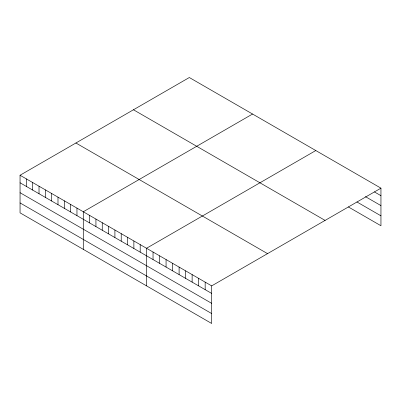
<?xml version="1.0" encoding="UTF-8"?>
<svg xmlns="http://www.w3.org/2000/svg" width="401" height="401" viewBox="0 0 401 401"><rect width="100%" height="100%" fill="white"/><g stroke="black" fill="none" stroke-linecap="round" stroke-linejoin="round"><path stroke-width="0.6" d="M211.678 303.336L211.678 285.888L20.05 175.252L20.05 212.841L211.678 323.477L211.678 303.336L20.05 192.701M348.374 206.941L380.95 225.748L380.95 188.159L189.322 77.523L20.05 175.252M252.56 114.034L83.288 211.763L83.288 249.352M315.798 150.54L146.525 248.269L146.525 285.863M211.678 285.888L380.95 188.159M374.434 191.924L380.95 195.688M365.411 196.635L380.95 205.608M356.895 201.939L380.95 215.828M133.463 109.774L325.091 220.41M75.909 143.002L267.537 253.638M20.05 182.781L211.678 293.417M20.05 202.921L211.678 313.557M205.162 282.124L205.162 289.652M198.645 278.364L198.645 285.893M192.129 274.6L192.129 282.134M185.618 270.84L185.618 278.369M179.102 267.081L179.102 274.61M172.585 263.317L172.585 270.845M166.069 259.557L166.069 267.086M159.553 255.793L159.553 263.322M153.037 252.034L153.037 259.562M140.2 244.62L140.2 252.149M133.874 240.971L133.874 248.5M127.553 237.317L127.553 244.846M121.227 233.668L121.227 241.196M114.907 230.019L114.907 237.547M108.581 226.364L108.581 233.893M102.26 222.715L102.26 230.244M95.934 219.061L95.934 226.595M89.608 215.412L89.608 222.941M76.962 208.109L76.962 215.638M70.641 204.46L70.641 211.989M64.315 200.811L64.315 208.34M57.99 197.157L57.99 204.685M51.669 193.508L51.669 201.036M45.343 189.858L45.343 197.387M39.022 186.204L39.022 193.733M32.697 182.555L32.697 190.084M26.376 178.901L26.376 186.43"/></g></svg>
